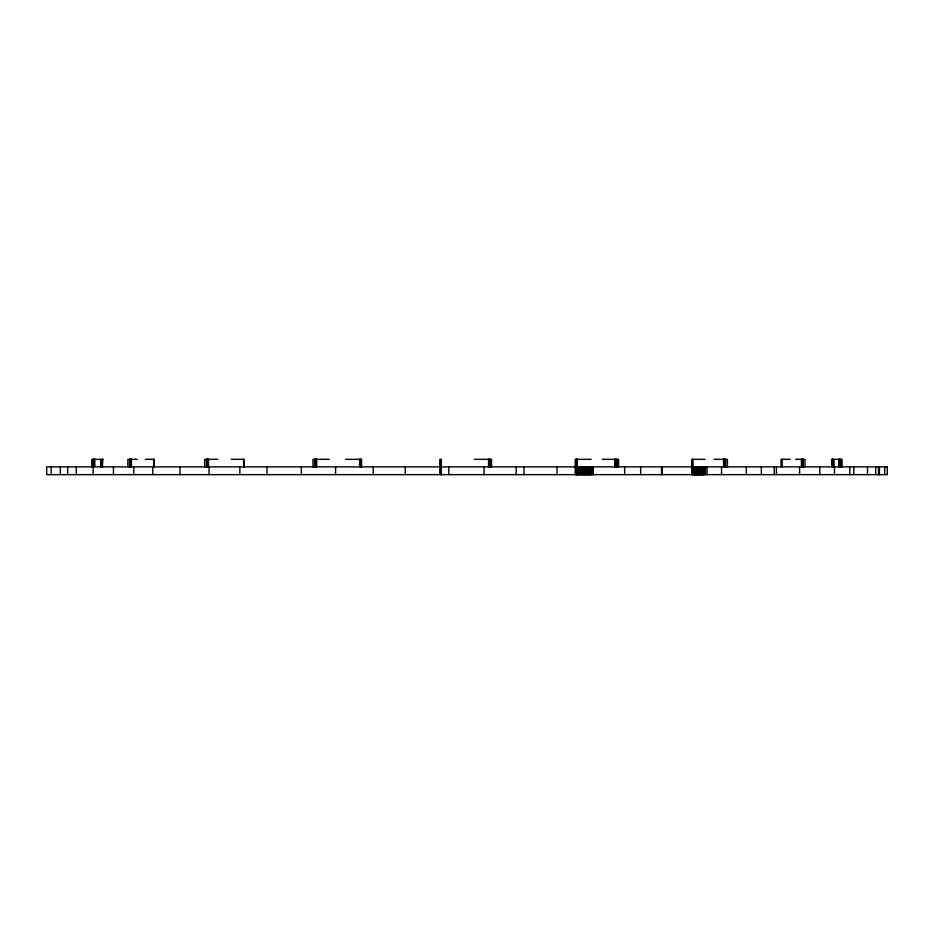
<?xml version="1.0" encoding="UTF-8"?>
<svg xmlns="http://www.w3.org/2000/svg" width="934" height="934" viewBox="0 0 934 934"><rect width="100%" height="100%" fill="white"/><g stroke="black" fill="none" stroke-linecap="round" stroke-linejoin="round"><path stroke-width="1.4" d="M97.276 459.353L91.754 459.353L91.754 466.872M97.942 459.353L99.086 459.353M99.401 459.353L100.335 459.353M103.265 459.353L100.639 459.353L100.72 466.872M132.616 459.353L127.853 459.353L127.853 466.872M132.943 459.353L133.912 459.353M134.216 459.353L135.021 459.353M135.278 459.353L135.909 459.353M136.119 459.353L137.111 459.353M145.284 459.353L146.626 459.353M147.023 459.353L148.226 459.353M148.623 459.353L149.697 459.353M150.059 459.353L151.004 459.353M151.331 459.353L152.125 459.353M152.405 459.353L153.036 459.353M153.246 459.353L154.297 459.353L154.262 466.872M209.881 459.353L204.663 459.353L204.663 466.872M210.278 459.353L211.493 459.353M211.901 459.353L212.987 459.353M213.372 459.353L214.341 459.353M214.68 459.353L215.509 459.353M215.801 459.353L216.466 459.353M216.7 459.353L217.891 459.353M231.258 459.353L232.648 459.353M233.068 459.353L234.376 459.353M234.831 459.353L236.08 459.353M236.535 459.353L237.703 459.353M238.135 459.353L239.221 459.353M239.606 459.353L240.575 459.353M240.925 459.353L241.766 459.353M242.058 459.353L242.747 459.353M242.968 459.353L244.229 459.353L244.229 466.872M318.015 459.353L312.983 459.353L312.983 466.872M318.436 459.353L319.755 459.353M320.21 459.353L321.459 459.353M321.915 459.353L323.106 459.353M323.549 459.353L324.647 459.353M325.055 459.353L326.048 459.353M326.41 459.353L327.274 459.353M327.577 459.353L328.313 459.353M328.534 459.353L329.13 459.353M345.533 459.353L346.806 459.353M347.214 459.353L348.475 459.353M348.931 459.353L350.203 459.353M350.682 459.353L351.943 459.353M352.422 459.353L353.659 459.353M354.126 459.353L355.317 459.353M355.749 459.353L356.87 459.353M357.267 459.353L358.294 459.353M358.633 459.353L361.551 459.353L361.551 466.872M474.402 459.353L475.394 459.353M475.733 459.353L476.795 459.353M477.204 459.353L478.348 459.353M478.792 459.353L479.994 459.353M480.473 459.353L481.711 459.353M482.201 459.353L483.462 459.353M483.94 459.353L485.201 459.353M485.657 459.353L486.906 459.353M487.303 459.353L491.529 459.353L491.529 466.872M578.123 459.353L575.239 459.353L575.239 474.647M578.45 459.353L579.477 459.353M579.874 459.353L580.983 459.353M581.415 459.353L582.606 459.353M583.073 459.353L584.31 459.353M584.789 459.353L586.05 459.353M586.529 459.353L587.801 459.353M588.257 459.353L589.517 459.353M589.926 459.353L591.199 459.353M602.383 459.353L602.99 459.353M603.212 459.353L603.959 459.353M604.263 459.353L605.139 459.353M605.501 459.353L606.505 459.353M606.902 459.353L608.011 459.353M608.454 459.353L609.645 459.353M610.1 459.353L611.361 459.353M611.817 459.353L613.124 459.353M613.556 459.353L618.577 459.353L618.577 466.872M693.355 459.353L692.117 459.353L692.117 474.647M693.565 459.353L694.254 459.353M694.534 459.353L695.363 459.353M695.713 459.353L696.671 459.353M697.068 459.353L698.142 459.353M698.574 459.353L699.741 459.353M700.185 459.353L701.434 459.353M701.889 459.353L703.197 459.353M703.629 459.353L705.007 459.353M714.125 459.353L715.351 459.353M715.584 459.353L716.261 459.353M716.553 459.353L717.382 459.353M717.732 459.353L718.701 459.353M719.087 459.353L720.184 459.353M720.593 459.353L721.807 459.353M722.216 459.353L727.423 459.353L727.423 466.872M781.361 466.872L781.338 459.353L782.342 459.353M782.552 459.353L783.171 459.353M783.451 459.353L784.233 459.353M784.56 459.353L785.494 459.353M785.868 459.353L786.93 459.353M787.327 459.353L788.518 459.353M788.915 459.353L790.257 459.353M795.675 459.353L796.702 459.353M796.912 459.353L797.554 459.353M797.823 459.353L798.628 459.353M798.932 459.353L799.913 459.353M800.24 459.353L805.026 459.353L805.026 466.872M831.47 459.353L834.039 459.353L834.039 466.872M834.319 459.353L835.253 459.353M835.568 459.353L842.048 459.353L842.048 466.872M884.72 466.872L884.72 474.647M879.431 466.872L879.431 474.647M878.497 466.872L878.497 474.647M875.742 466.872L875.742 474.647M867.499 466.872L867.499 474.647M853.781 466.872L853.781 474.647M849.847 466.872L849.847 474.647M840.577 459.353L840.577 466.872M840.04 459.353L840.04 466.872M839.643 466.872L839.643 459.353L839.386 466.872M839.292 459.353L839.327 466.872M839.117 459.353L839.117 466.872M834.471 466.872L834.471 474.647M833.023 459.353L833.023 466.872M832.883 459.353L832.871 466.872M832.661 459.353L832.661 466.872M832.381 459.353L832.439 466.872M832.229 459.353L832.287 466.872M832.147 459.353L832.147 466.872M819.819 466.872L819.819 474.647M803.298 459.353L803.298 466.872M803.006 459.353L802.983 466.872M802.633 459.353L802.633 466.872M802.119 459.353L802.119 466.872M801.991 459.353L801.991 466.872M801.792 459.353L801.711 466.872M801.419 459.353L801.419 466.872M799.609 466.872L799.609 474.647M781.991 459.353L781.991 466.872M781.396 459.353L781.489 466.872M776.423 466.872L776.423 474.647M774.298 466.872L774.298 474.647M761.362 466.872L761.362 474.647M746.324 466.872L746.324 474.647M725.648 459.353L725.648 466.872M725.333 459.353L725.309 466.872M724.947 459.353L724.947 466.872M724.364 459.353L724.364 466.872M724.212 459.353L724.212 466.872M724.013 459.353L724.013 466.872M723.862 459.353L723.908 466.872M723.581 459.353L723.581 466.872M721.538 466.872L721.538 474.647M707.05 466.872L707.05 474.647M705.462 466.872L705.31 474.647M705.007 466.872L705.007 474.647M703.827 466.872L703.827 474.647M703.197 466.872L703.197 474.647M702.193 466.872L702.193 474.647M701.889 466.872L701.889 474.647M701.749 466.872L701.749 474.647M701.434 466.872L701.434 474.647M700.582 466.872L700.582 474.647M700.185 466.872L700.185 474.647M700.01 466.872L700.01 474.647M699.741 466.872L699.741 474.647M699.041 466.872L699.041 474.647M698.574 466.872L698.574 474.647M698.363 466.872L698.363 474.647M698.142 466.872L698.142 474.647M697.581 466.872L697.581 474.647M697.068 466.872L697.068 474.647M696.846 466.872L696.846 474.647M696.671 466.872L696.671 474.647M696.25 466.872L696.25 474.647M695.713 466.872L695.713 474.647M695.48 466.872L695.48 474.647M695.363 466.872L695.363 474.647M695.071 466.872L695.071 474.647M694.534 466.872L694.534 474.647M694.324 466.872L694.254 474.647M694.055 466.872L694.055 474.647M693.565 466.872L693.565 474.647M693.25 466.872L693.355 474.647M692.701 459.353L692.689 474.647L692.561 459.353M692.351 459.353L692.386 474.647M691.802 466.872L691.802 474.647M661.914 466.872L661.914 474.647M661.867 466.872L661.867 474.647M661.552 466.872L661.552 474.647M640.642 466.872L640.642 474.647M624.648 466.872L624.648 474.647M616.954 459.353L616.954 466.872M616.65 459.353L616.627 466.872M616.288 459.353L616.288 466.872M615.728 459.353L615.728 466.872M615.576 459.353L615.576 466.872M615.378 459.353L615.237 466.872M614.957 459.353L614.957 466.872M592.973 466.872L592.973 474.647M592.716 466.872L592.716 474.647M591.479 466.872L591.607 474.647M591.199 466.872L591.199 474.647M590.125 466.872L590.125 474.647M589.517 466.872L589.517 474.647M588.56 466.872L588.56 474.647M588.257 466.872L588.257 474.647M588.128 466.872L588.128 474.647M587.801 466.872L587.801 474.647M586.937 466.872L586.937 474.647M586.529 466.872L586.529 474.647M586.342 466.872L586.342 474.647M586.05 466.872L586.05 474.647M585.303 466.872L585.303 474.647M584.789 466.872L584.789 474.647M584.567 466.872L584.567 474.647M584.31 466.872L584.31 474.647M583.68 466.872L583.68 474.647M583.073 466.872L583.073 474.647M582.816 466.872L582.816 474.647M582.606 466.872L582.606 474.647M582.104 466.872L582.104 474.647M581.415 466.872L581.415 474.647M581.135 466.872L580.983 474.647M580.598 466.872L580.598 474.647M579.874 466.872L579.874 474.647M579.582 466.872L579.477 474.647M579.22 466.872L579.22 474.647M578.45 466.872L578.45 474.647M578.181 466.872L578.123 474.647M577.971 466.872L577.971 474.647M577.165 459.353L577.165 474.647M576.978 459.353L576.943 474.647M576.78 459.353L576.687 474.647M576.325 459.353L576.325 474.647M576.173 459.353L576.161 474.647M575.986 459.353L575.986 474.647M557.014 466.872L557.014 474.647M524.021 466.872L524.021 474.647M516.14 466.872L516.14 474.647M490.268 459.353L490.268 466.872M490.011 459.353L489.988 466.872M489.72 459.353L489.72 466.872M489.229 459.353L489.229 466.872M489.101 459.353L488.949 466.872M488.856 459.353L488.821 466.872M488.564 459.353L488.564 466.872M484.057 466.872L484.057 474.647M448.799 466.872L448.799 474.647M441.327 474.647L441.327 459.353L439.797 459.353L439.797 474.647M441.07 459.353L441.07 474.647M405.274 466.872L405.274 474.647M373.25 466.872L373.25 474.647M360.781 459.353L360.781 466.872M360.606 459.353L360.594 466.872M360.431 459.353L360.431 466.872M359.975 459.353L360.08 466.872M359.812 459.353L359.882 466.872M359.59 459.353L359.59 466.872M335.586 466.872L335.586 474.647M316.614 459.353L316.614 466.872M316.334 459.353L316.334 466.872M316.182 459.353L316.287 466.872M315.996 459.353L315.996 466.872M315.844 459.353L315.844 466.872M315.272 459.353L315.272 466.872M314.91 459.353L314.933 466.872M314.606 459.353L314.606 466.872M301.367 466.872L301.367 474.647M267.031 466.872L267.031 474.647M243.949 459.353L244.066 466.872M243.762 466.872L243.517 459.353M239.863 466.872L239.863 474.647M209.029 466.872L209.029 474.647M208.504 459.353L208.504 466.872M208.177 459.353L208.224 466.872M208.084 459.353L208.084 466.872M207.873 459.353L207.873 466.872M207.722 459.353L207.722 466.872M207.15 459.353L207.15 466.872M206.449 459.353L206.449 466.872M180.017 466.872L180.017 474.647M154.157 459.353L154.145 466.872M153.666 459.353L153.666 466.872M152.791 466.872L152.791 474.647M133.76 466.872L133.76 474.647M131.437 459.353L131.437 466.872M131.204 459.353L131.157 466.872M131.075 459.353L131.075 466.872M130.877 459.353L130.748 466.872M130.235 459.353L130.235 466.872M129.884 459.353L129.861 466.872M129.569 459.353L129.569 466.872M113.458 466.872L113.458 474.647M102.495 466.872L102.518 459.353L102.308 466.872M102.086 459.353L102.086 466.872M101.736 459.353L101.876 466.872M94.661 459.353L94.661 466.872M94.462 459.353L94.497 466.872M94.241 459.353L94.136 466.872M93.75 459.353L93.75 466.872M93.447 459.353L93.458 466.872M93.213 459.353L93.213 466.872M93.12 466.872L93.12 474.647M76.296 466.872L76.296 474.647M67.668 466.872L67.668 474.647M60.336 466.872L60.336 474.647M51.113 466.872L51.113 474.647M887.3 466.872L46.7 466.872L46.7 474.647L887.3 474.647L887.3 466.872M840.355 466.872L840.355 459.353L840.331 466.872M703.629 474.647L703.629 466.872L703.536 474.647M589.926 474.647L589.926 466.872L589.844 474.647M206.788 466.872L206.788 459.353L206.764 466.872"/></g></svg>
